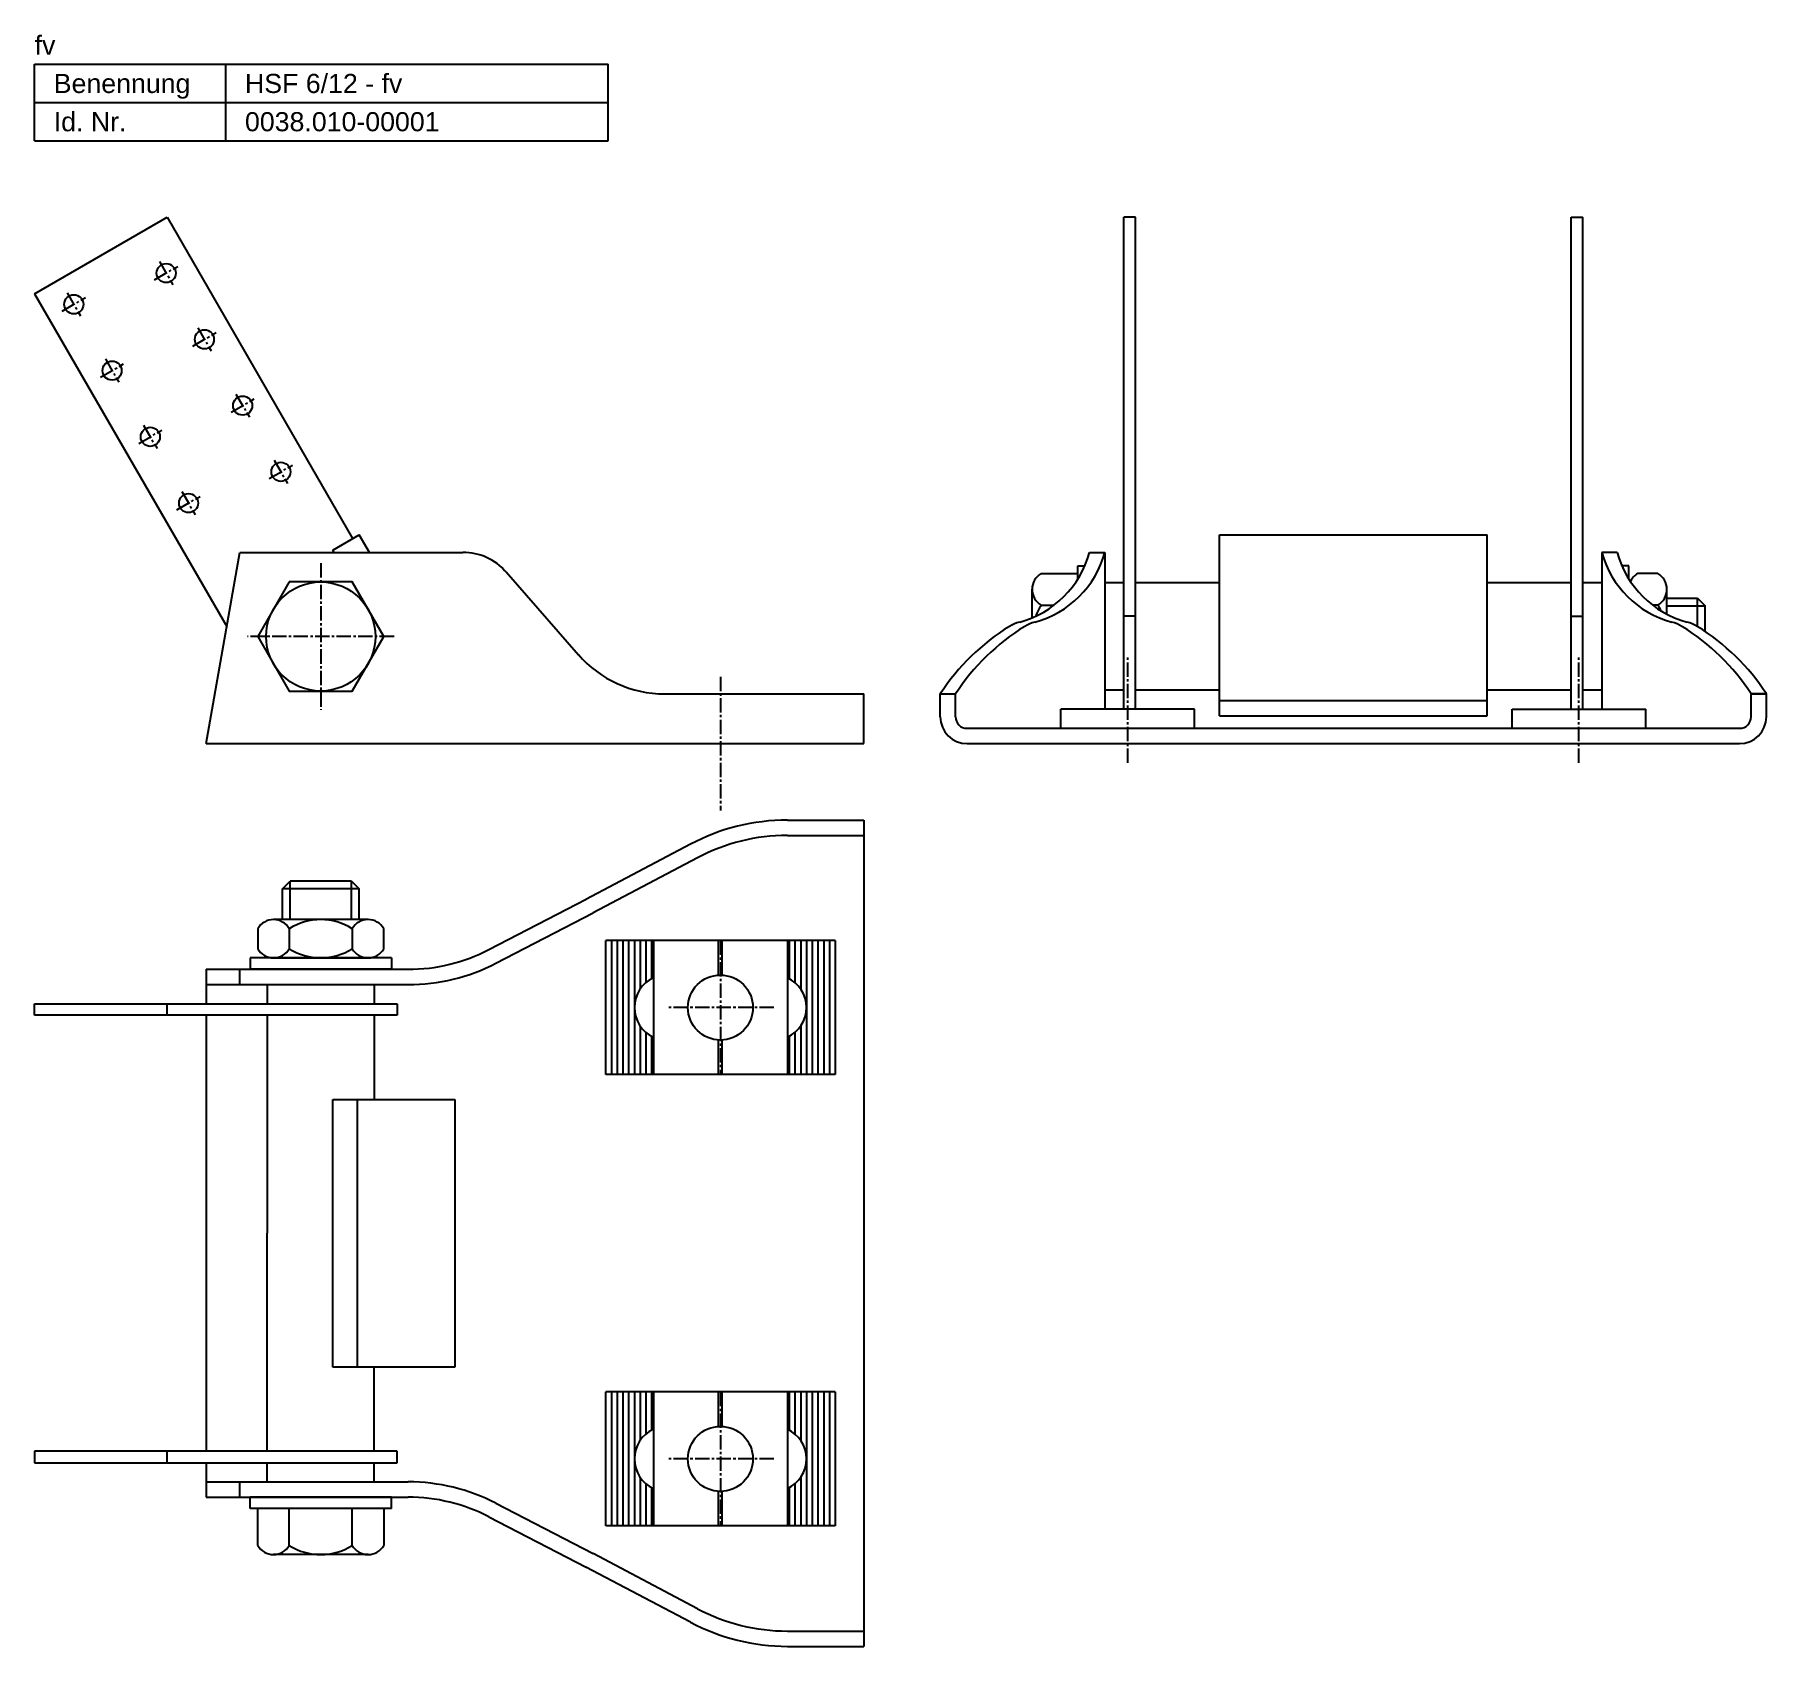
# Model space of a CAD drawing. Header units: millimetres. Extents: x 1092 to 1545, y 2153 to 2574.
import ezdxf

# ---------------------------------------------------------------- set-up
doc = ezdxf.new("R2010")
doc.units = ezdxf.units.MM
doc.header["$LTSCALE"] = 5
doc.linetypes.add('MITTE2', pattern=[1.125, 0.75, -0.125, 0.125, -0.125])
doc.layers.add('HALFEN', color=2, linetype='CONTINUOUS')
doc.styles.add('ARIAL50', font='ARIAL.TTF', dxfattribs={"height": 5})

msp = doc.modelspace()

# ---------------------------------------------------------------- linework, layer by layer
at = {"layer": 'HALFEN'}
for p, q in [((1092.25, 2566.25), (1242.25, 2566.25)), ((1092.25, 2546.25), (1092.25, 2566.25)), ((1142.25, 2546.25), (1142.25, 2566.25)), ((1242.25, 2546.25), (1242.25, 2566.25)), ((1092.25, 2556.25), (1242.25, 2556.25)), ((1092.25, 2546.25), (1242.25, 2546.25)), ((1092.25, 2506.25), (1126.89, 2526.25)), ((1126.89, 2526.25), (1175.39, 2442.25)), ((1380.07, 2526.25), (1377.07, 2526.25)), ((1377.07, 2397.66), (1377.07, 2526.25)), ((1380.07, 2397.66), (1380.07, 2526.25)), ((1494.07, 2526.25), (1497.07, 2526.25)), ((1494.07, 2397.66), (1494.07, 2526.25)), ((1497.07, 2397.66), (1497.07, 2526.25)), ((1092.25, 2506.25), (1142.47, 2419.27)), ((1170.19, 2439.25), (1177.12, 2443.25)), ((1179.77, 2438.66), (1177.12, 2443.25)), ((1402.07, 2395.94), (1402.07, 2443.25)), ((1402.07, 2443.25), (1472.07, 2443.25)), ((1472.07, 2395.94), (1472.07, 2443.25)), ((1137.07, 2388.66), (1145.89, 2438.66)), ((1145.89, 2438.66), (1204.23, 2438.66)), ((1170.53, 2438.66), (1170.19, 2439.25)), ((1368.07, 2438.66), (1372.07, 2438.66)), ((1372.07, 2438.66), (1372.07, 2397.66)), ((1506.07, 2438.66), (1502.07, 2438.66)), ((1502.07, 2438.66), (1502.07, 2397.66)), ((1215.53, 2433.53), (1234.42, 2411.91)), ((1355.45, 2433.13), (1365.07, 2433.13)), ((1365.07, 2431.74), (1365.07, 2435.16)), ((1365.07, 2435.16), (1366.85, 2435.16)), ((1509.07, 2435.16), (1507.29, 2435.16)), ((1509.07, 2431.74), (1509.07, 2435.16)), ((1516.69, 2433.13), (1511.45, 2433.13)), ((1353.07, 2421.56), (1353.07, 2429.01)), ((1377.07, 2430.66), (1372.07, 2430.66)), ((1402.07, 2430.66), (1380.07, 2430.66)), ((1494.07, 2430.66), (1472.07, 2430.66)), ((1502.07, 2430.66), (1497.07, 2430.66)), ((1519.07, 2422.49), (1519.07, 2429.01)), ((1355.45, 2424.89), (1358.86, 2424.89)), ((1516.69, 2424.89), (1515.28, 2424.89)), ((1519.07, 2426.66), (1527.07, 2426.66)), ((1519.07, 2424.66), (1529.07, 2424.66)), ((1527.07, 2419.26), (1527.07, 2426.66)), ((1527.07, 2426.66), (1529.07, 2424.66)), ((1529.07, 2417.97), (1529.07, 2424.66)), ((1380.07, 2422.02), (1377.07, 2422.02)), ((1494.07, 2422.02), (1497.07, 2422.02)), ((1257.01, 2401.66), (1309.07, 2401.66)), ((1309.07, 2388.66), (1309.07, 2401.66)), ((1329.07, 2395.66), (1329.07, 2401.66)), ((1329.07, 2401.66), (1333.07, 2401.66)), ((1333.07, 2395.66), (1333.07, 2401.66)), ((1377.07, 2402.66), (1372.07, 2402.66)), ((1402.07, 2402.66), (1380.07, 2402.66)), ((1494.07, 2402.66), (1472.07, 2402.66)), ((1502.07, 2402.66), (1497.07, 2402.66)), ((1541.07, 2401.66), (1545.07, 2401.66)), ((1545.07, 2401.66), (1541.07, 2401.66)), ((1541.07, 2395.66), (1541.07, 2401.66)), ((1545.07, 2395.66), (1545.07, 2401.66)), ((1395.57, 2397.66), (1360.57, 2397.66)), ((1360.57, 2392.66), (1360.57, 2397.66)), ((1395.57, 2392.66), (1395.57, 2397.66)), ((1402.07, 2399.94), (1472.07, 2399.94)), ((1402.07, 2395.94), (1472.07, 2395.94)), ((1478.57, 2392.66), (1478.57, 2397.66)), ((1478.57, 2397.66), (1513.57, 2397.66)), ((1513.57, 2392.66), (1513.57, 2397.66)), ((1336.07, 2392.66), (1538.07, 2392.66)), ((1137.07, 2388.66), (1309.07, 2388.66)), ((1336.07, 2388.66), (1538.07, 2388.66)), ((1289.07, 2368.66), (1309.07, 2368.66)), ((1309.07, 2368.66), (1309.07, 2152.66)), ((1289.07, 2364.66), (1309.07, 2364.66)), ((1263.74, 2362.35), (1236.41, 2347.94)), ((1265.61, 2358.81), (1238.27, 2344.4)), ((1157.07, 2350.66), (1159.07, 2352.66)), ((1177.07, 2350.66), (1157.07, 2350.66)), ((1157.07, 2342.66), (1157.07, 2350.66)), ((1175.07, 2352.66), (1159.07, 2352.66)), ((1159.07, 2342.66), (1159.07, 2352.66)), ((1175.07, 2352.66), (1177.07, 2350.66)), ((1175.07, 2342.66), (1175.07, 2352.66)), ((1177.07, 2342.66), (1177.07, 2350.66)), ((1211.05, 2334.81), (1236.43, 2347.96)), ((1179.43, 2342.66), (1154.71, 2342.66)), ((1212.88, 2331.26), (1238.27, 2344.4)), ((1150.6, 2340.28), (1150.6, 2335.04)), ((1158.83, 2340.28), (1158.83, 2335.04)), ((1175.31, 2340.28), (1175.31, 2335.04)), ((1183.55, 2335.04), (1183.55, 2340.28)), ((1301.57, 2337.16), (1241.57, 2337.16)), ((1241.57, 2302.16), (1241.57, 2337.16)), ((1243.07, 2337.16), (1243.07, 2302.16)), ((1244.57, 2337.16), (1244.57, 2302.16)), ((1246.07, 2337.16), (1246.07, 2302.16)), ((1247.57, 2337.16), (1247.57, 2302.16)), ((1249.07, 2337.16), (1249.07, 2302.16)), ((1250.57, 2337.16), (1250.57, 2324.48)), ((1252.07, 2337.16), (1252.07, 2326.14)), ((1253.57, 2337.16), (1253.57, 2327.16)), ((1254.07, 2337.16), (1254.07, 2302.16)), ((1271.07, 2328.14), (1271.07, 2337.16)), ((1272.07, 2328.14), (1272.07, 2337.16)), ((1289.07, 2337.16), (1289.07, 2302.16)), ((1289.57, 2337.16), (1289.57, 2327.16)), ((1291.07, 2337.16), (1291.07, 2326.14)), ((1292.57, 2337.16), (1292.57, 2324.48)), ((1294.07, 2337.16), (1294.07, 2302.16)), ((1295.57, 2337.16), (1295.57, 2302.16)), ((1297.07, 2337.16), (1297.07, 2302.16)), ((1298.57, 2337.16), (1298.57, 2302.16)), ((1300.07, 2337.16), (1300.07, 2302.16)), ((1301.57, 2337.16), (1301.57, 2302.16)), ((1185.57, 2332.66), (1148.57, 2332.66)), ((1148.57, 2332.66), (1148.57, 2329.66)), ((1154.71, 2332.66), (1179.43, 2332.66)), ((1185.57, 2332.66), (1185.57, 2329.66)), ((1137.07, 2329.66), (1189.89, 2329.66)), ((1137.07, 2329.66), (1137.07, 2320.66)), ((1145.89, 2325.66), (1145.89, 2329.66)), ((1185.57, 2329.66), (1148.57, 2329.66)), ((1137.07, 2325.66), (1189.89, 2325.66)), ((1153.07, 2325.66), (1153.07, 2320.66)), ((1181.07, 2325.66), (1181.07, 2320.66)), ((1092.25, 2320.66), (1187.07, 2320.66)), ((1092.25, 2317.66), (1092.25, 2320.66)), ((1126.89, 2317.66), (1126.89, 2320.66)), ((1187.07, 2320.66), (1187.07, 2317.66)), ((1187.07, 2317.66), (1092.25, 2317.66)), ((1137.07, 2317.66), (1137.07, 2203.66)), ((1153.07, 2317.66), (1153.07, 2260.66)), ((1181.07, 2317.66), (1181.07, 2295.66)), ((1250.57, 2314.84), (1250.57, 2302.16)), ((1292.57, 2314.84), (1292.57, 2302.16)), ((1252.07, 2313.18), (1252.07, 2302.16)), ((1253.57, 2312.16), (1253.57, 2302.16)), ((1271.07, 2302.16), (1271.07, 2311.17)), ((1272.07, 2302.16), (1272.07, 2311.17)), ((1289.57, 2312.16), (1289.57, 2302.16)), ((1291.07, 2313.18), (1291.07, 2302.16)), ((1301.57, 2302.16), (1241.57, 2302.16)), ((1170.19, 2295.66), (1202.12, 2295.66)), ((1170.19, 2225.66), (1170.19, 2295.66)), ((1176.62, 2295.66), (1176.62, 2225.66)), ((1202.12, 2295.66), (1202.12, 2225.66)), ((1153.07, 2203.66), (1153.07, 2260.66)), ((1202.12, 2225.66), (1170.19, 2225.66)), ((1181.07, 2203.66), (1181.07, 2225.66)), ((1301.57, 2219.16), (1241.57, 2219.16)), ((1241.57, 2184.16), (1241.57, 2219.16)), ((1243.07, 2219.16), (1243.07, 2184.16)), ((1244.57, 2219.16), (1244.57, 2184.16)), ((1246.07, 2219.16), (1246.07, 2184.16)), ((1247.57, 2219.16), (1247.57, 2184.16)), ((1249.07, 2219.16), (1249.07, 2184.16)), ((1250.57, 2219.16), (1250.57, 2206.48)), ((1252.07, 2219.16), (1252.07, 2208.14)), ((1253.57, 2219.16), (1253.57, 2209.16)), ((1254.07, 2219.16), (1254.07, 2184.16)), ((1271.07, 2210.14), (1271.07, 2219.16)), ((1272.07, 2210.14), (1272.07, 2219.16)), ((1289.07, 2219.16), (1289.07, 2184.16)), ((1289.57, 2219.16), (1289.57, 2209.16)), ((1291.07, 2219.16), (1291.07, 2208.14)), ((1292.57, 2219.16), (1292.57, 2206.48)), ((1294.07, 2219.16), (1294.07, 2184.16)), ((1295.57, 2219.16), (1295.57, 2184.16)), ((1297.07, 2219.16), (1297.07, 2184.16)), ((1298.57, 2219.16), (1298.57, 2184.16)), ((1300.07, 2219.16), (1300.07, 2184.16)), ((1301.57, 2219.16), (1301.57, 2184.16)), ((1187.07, 2203.66), (1092.25, 2203.66)), ((1092.25, 2203.66), (1092.25, 2200.66)), ((1126.89, 2200.66), (1126.89, 2203.66)), ((1187.07, 2200.66), (1187.07, 2203.66)), ((1092.25, 2200.66), (1187.07, 2200.66)), ((1137.07, 2200.66), (1137.07, 2191.66)), ((1153.07, 2195.66), (1153.07, 2200.66)), ((1181.07, 2195.66), (1181.07, 2200.66)), ((1250.57, 2196.84), (1250.57, 2184.16)), ((1292.57, 2196.84), (1292.57, 2184.16)), ((1137.07, 2195.66), (1189.89, 2195.66)), ((1137.07, 2191.66), (1189.89, 2191.66)), ((1145.89, 2191.66), (1145.89, 2195.66)), ((1185.57, 2191.66), (1148.57, 2191.66)), ((1148.57, 2188.66), (1148.57, 2191.66)), ((1185.57, 2188.66), (1185.57, 2191.66)), ((1252.07, 2195.18), (1252.07, 2184.16)), ((1253.57, 2194.16), (1253.57, 2184.16)), ((1271.07, 2184.16), (1271.07, 2193.17)), ((1272.07, 2184.16), (1272.07, 2193.17)), ((1289.57, 2194.16), (1289.57, 2184.16)), ((1291.07, 2195.18), (1291.07, 2184.16)), ((1185.57, 2188.66), (1148.57, 2188.66)), ((1150.6, 2179.04), (1150.6, 2188.66)), ((1158.83, 2179.04), (1158.83, 2188.66)), ((1175.31, 2179.04), (1175.31, 2188.66)), ((1183.55, 2188.66), (1183.55, 2179.04)), ((1212.88, 2190.06), (1238.27, 2176.91)), ((1211.05, 2186.5), (1236.43, 2173.36)), ((1301.57, 2184.16), (1241.57, 2184.16)), ((1179.43, 2176.66), (1154.71, 2176.66)), ((1265.61, 2162.5), (1238.27, 2176.91)), ((1263.74, 2158.96), (1236.41, 2173.37)), ((1289.07, 2156.66), (1309.07, 2156.66)), ((1289.07, 2152.66), (1309.07, 2152.66))]:
    msp.add_line(p, q, dxfattribs=at)
at = {"layer": 'HALFEN', "color": 1, "linetype": 'MITTE2'}
for p, q in [((1123.61, 2509.92), (1129.68, 2513.42)), ((1124.9, 2514.71), (1128.4, 2508.64)), ((1099.46, 2501.75), (1105.53, 2505.25)), ((1100.75, 2506.54), (1104.25, 2500.47)), ((1133.61, 2492.6), (1139.68, 2496.1)), ((1134.9, 2497.39), (1138.4, 2491.32)), ((1109.46, 2484.43), (1115.53, 2487.93)), ((1110.75, 2489.22), (1114.25, 2483.15)), ((1143.61, 2475.28), (1149.68, 2478.78)), ((1144.9, 2480.06), (1148.4, 2474)), ((1119.46, 2467.11), (1125.53, 2470.61)), ((1120.75, 2471.89), (1124.25, 2465.83)), ((1153.61, 2457.96), (1159.68, 2461.46)), ((1154.9, 2462.74), (1158.4, 2456.68)), ((1130.75, 2454.57), (1134.25, 2448.51)), ((1129.46, 2449.79), (1135.53, 2453.29)), ((1167.07, 2435.81), (1167.07, 2397.51)), ((1186.22, 2416.66), (1147.92, 2416.66)), ((1378.07, 2383.66), (1378.07, 2411.66)), ((1496.07, 2383.66), (1496.07, 2411.66)), ((1271.57, 2406.16), (1271.57, 2371.16)), ((1271.57, 2337.16), (1271.57, 2302.16)), ((1285.57, 2319.66), (1257.57, 2319.66)), ((1271.57, 2219.16), (1271.57, 2184.16)), ((1285.57, 2201.66), (1257.57, 2201.66))]:
    msp.add_line(p, q, dxfattribs=at)
at = {"layer": 'HALFEN'}
msp.add_lwpolyline([(1158.83, 2430.93), (1150.6, 2416.66), (1158.83, 2402.39), (1175.31, 2402.39), (1183.55, 2416.66), (1175.31, 2430.93)], close=True, dxfattribs=at)
for centre, radius in [((1126.65, 2511.67), 2.5), ((1102.5, 2503.5), 2.5), ((1136.65, 2494.35), 2.5), ((1112.5, 2486.18), 2.5), ((1146.65, 2477.03), 2.5), ((1122.5, 2468.86), 2.5), ((1156.65, 2459.71), 2.5), ((1132.5, 2451.54), 2.5), ((1167.07, 2416.66), 14.27), ((1271.57, 2319.66), 8.5), ((1271.57, 2201.66), 8.5)]:
    msp.add_circle(centre, radius, dxfattribs=at)
for centre, radius, start, end in [((1204.23, 2423.66), 15, 41.158, 90), ((1343.22, 2445.33), 25.74, 284.8637, 344.9747), ((1347.22, 2445.33), 25.74, 284.8637, 344.9747), ((1526.93, 2445.33), 25.74, 195.0253, 255.1363), ((1530.93, 2445.33), 25.74, 195.0253, 255.1363), ((1357.83, 2429.01), 4.76, 120, 240), ((1513.83, 2429.01), 4.76, 120, 154.8013), ((1514.31, 2429.01), 4.76, 300, 60), ((1368.53, 2416.66), 15.46, 147.7958, 159.9045), ((1503.61, 2416.66), 15.46, 25.63, 32.2042), ((1377.19, 2370.47), 57.34, 121.5975, 147.0483), ((1381.19, 2370.47), 57.34, 121.5975, 147.0483), ((1352.38, 2410.79), 10, 104.8637, 121.5975), ((1356.38, 2410.79), 10, 104.8637, 121.5975), ((1517.76, 2410.79), 10, 58.4025, 75.1363), ((1492.96, 2370.47), 57.34, 32.9517, 58.4025), ((1521.76, 2410.79), 10, 58.4025, 75.1363), ((1496.96, 2370.47), 57.34, 32.9517, 58.4025), ((1257.01, 2431.66), 30, 221.158, 270), ((1336.07, 2395.66), 7, 180, 270), ((1336.07, 2395.66), 3, 180, 270), ((1538.07, 2395.66), 3, 270, 0), ((1538.07, 2395.66), 7, 270, 0), ((1289.07, 2314.66), 54, 90, 117.9835), ((1289.07, 2314.66), 50, 90, 117.9835), ((1154.71, 2337.9), 4.76, 30, 150), ((1167.07, 2327.2), 15.46, 57.7958, 122.2042), ((1179.43, 2337.9), 4.76, 30, 150), ((1154.71, 2337.41), 4.76, 210, 330), ((1167.07, 2348.11), 15.46, 237.7958, 302.2042), ((1179.43, 2337.41), 4.76, 210, 330), ((1189.89, 2375.66), 46, 270, 297.3779), ((1189.89, 2375.66), 50, 270, 297.3779), ((1257.57, 2319.66), 8.5, 114.3157, 245.6843), ((1285.57, 2319.66), 8.5, 294.3157, 65.6843), ((1257.57, 2201.66), 8.5, 114.3157, 245.6843), ((1285.57, 2201.66), 8.5, 294.3157, 65.6843), ((1189.89, 2145.66), 50, 62.6221, 90), ((1189.89, 2145.66), 46, 62.6221, 90), ((1154.71, 2181.41), 4.76, 210, 330), ((1167.07, 2192.11), 15.46, 237.7958, 302.2042), ((1179.43, 2181.41), 4.76, 210, 330), ((1289.07, 2206.66), 50, 242.0165, 270), ((1289.07, 2206.66), 54, 242.0165, 270)]:
    msp.add_arc(centre, radius, start, end, dxfattribs=at)

# ---------------------------------------------------------------- texts
at = {"layer": 'HALFEN', "style": 'ARIAL50'}
for s, p in [('fv', (1092.25, 2568.75)), ('Benennung', (1097.25, 2558.75)), ('HSF 6/12 - fv', (1147.25, 2558.75)), ('Id. Nr.', (1097.25, 2548.75)), ('0038.010-00001', (1147.25, 2548.75))]:
    msp.add_text(s, height=5, dxfattribs=at).set_placement(p)

doc.saveas('drawing.dxf')
